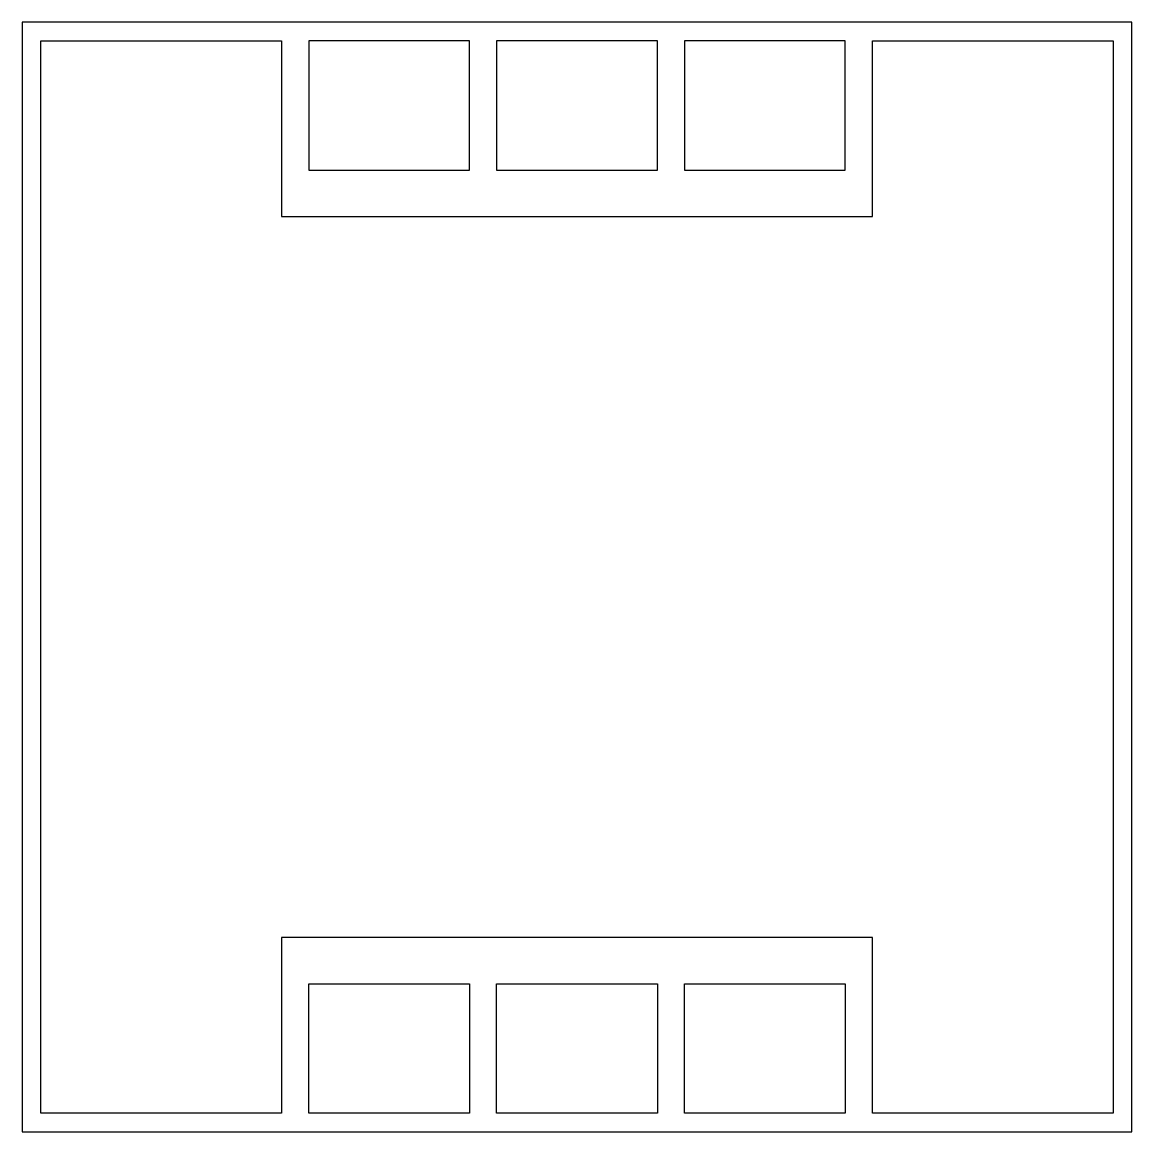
# Model space of a CAD drawing. Header units: inches. Extents: x 0 to 30, y 0 to 30.
import ezdxf

# ---------------------------------------------------------------- set-up
doc = ezdxf.new("R2010")
doc.units = ezdxf.units.IN
doc.header["$MEASUREMENT"] = 0
doc.layers.add('glassOutline', color=7, linetype='Continuous')
doc.layers.add('TC-etch-chemical-new', color=1, linetype='Continuous')

msp = doc.modelspace()

# ---------------------------------------------------------------- hatches: boundary and pattern name
at = {"layer": 'TC-etch-chemical-new'}
h = msp.add_hatch(dxfattribs=at)
h.set_pattern_fill('ANSI31', color=256, style=0)
h.set_pattern_definition([])
h.paths.add_polyline_path([(0, 30), (0, 0), (30, 0), (30, 30)], flags=0)
h.paths.add_polyline_path([(7.75, 29.5), (7.75, 26.003), (12.09, 26.003), (12.09, 29.5)], flags=0)
h.paths.add_polyline_path([(12.828, 29.5), (12.828, 26.003), (17.172, 26.003), (17.172, 29.5)], flags=0)
h.paths.add_polyline_path([(17.91, 29.5), (17.91, 26.003), (22.25, 26.003), (22.25, 29.5)], flags=0)
h.paths.add_polyline_path([(7.75, 0.5), (7.75, 3.997), (12.09, 3.997), (12.09, 0.5)], flags=0)
h.paths.add_polyline_path([(12.828, 0.5), (12.828, 3.997), (17.172, 3.997), (17.172, 0.5)], flags=0)
h.paths.add_polyline_path([(17.91, 0.5), (17.91, 3.997), (22.25, 3.997), (22.25, 0.5)], flags=0)
h.paths.add_polyline_path([(7.015, 29.5), (7.015, 24.75), (22.985, 24.75), (22.985, 29.5), (29.5, 29.5), (29.5, 0.5), (22.985, 0.5), (22.985, 5.25), (7.015, 5.25), (7.015, 0.5), (0.5, 0.5), (0.5, 29.5)], flags=0)

# ---------------------------------------------------------------- linework, layer by layer
at = {"layer": 'glassOutline'}
msp.add_lwpolyline([(0, 0), (30, 0), (30, 30), (0, 30)], close=True, dxfattribs=at)
at = {"layer": 'TC-etch-chemical-new'}
for points in [[(0, 30), (0, 0), (30, 0), (30, 30)], [(7.75, 29.5), (7.75, 26.003), (12.09, 26.003), (12.09, 29.5)], [(12.828, 29.5), (12.828, 26.003), (17.172, 26.003), (17.172, 29.5)], [(17.91, 29.5), (17.91, 26.003), (22.25, 26.003), (22.25, 29.5)], [(7.75, 0.5), (7.75, 3.997), (12.09, 3.997), (12.09, 0.5)], [(12.828, 0.5), (12.828, 3.997), (17.172, 3.997), (17.172, 0.5)], [(17.91, 0.5), (17.91, 3.997), (22.25, 3.997), (22.25, 0.5)]]:
    msp.add_lwpolyline(points, close=True, dxfattribs=at)
at = {"layer": 'TC-etch-chemical-new', "color": 1}
msp.add_lwpolyline([(7.015, 29.5), (7.015, 24.75), (22.985, 24.75), (22.985, 29.5), (29.5, 29.5), (29.5, 0.5), (22.985, 0.5), (22.985, 5.25), (7.015, 5.25), (7.015, 0.5), (0.5, 0.5), (0.5, 29.5)], close=True, dxfattribs=at)

doc.saveas('drawing.dxf')
